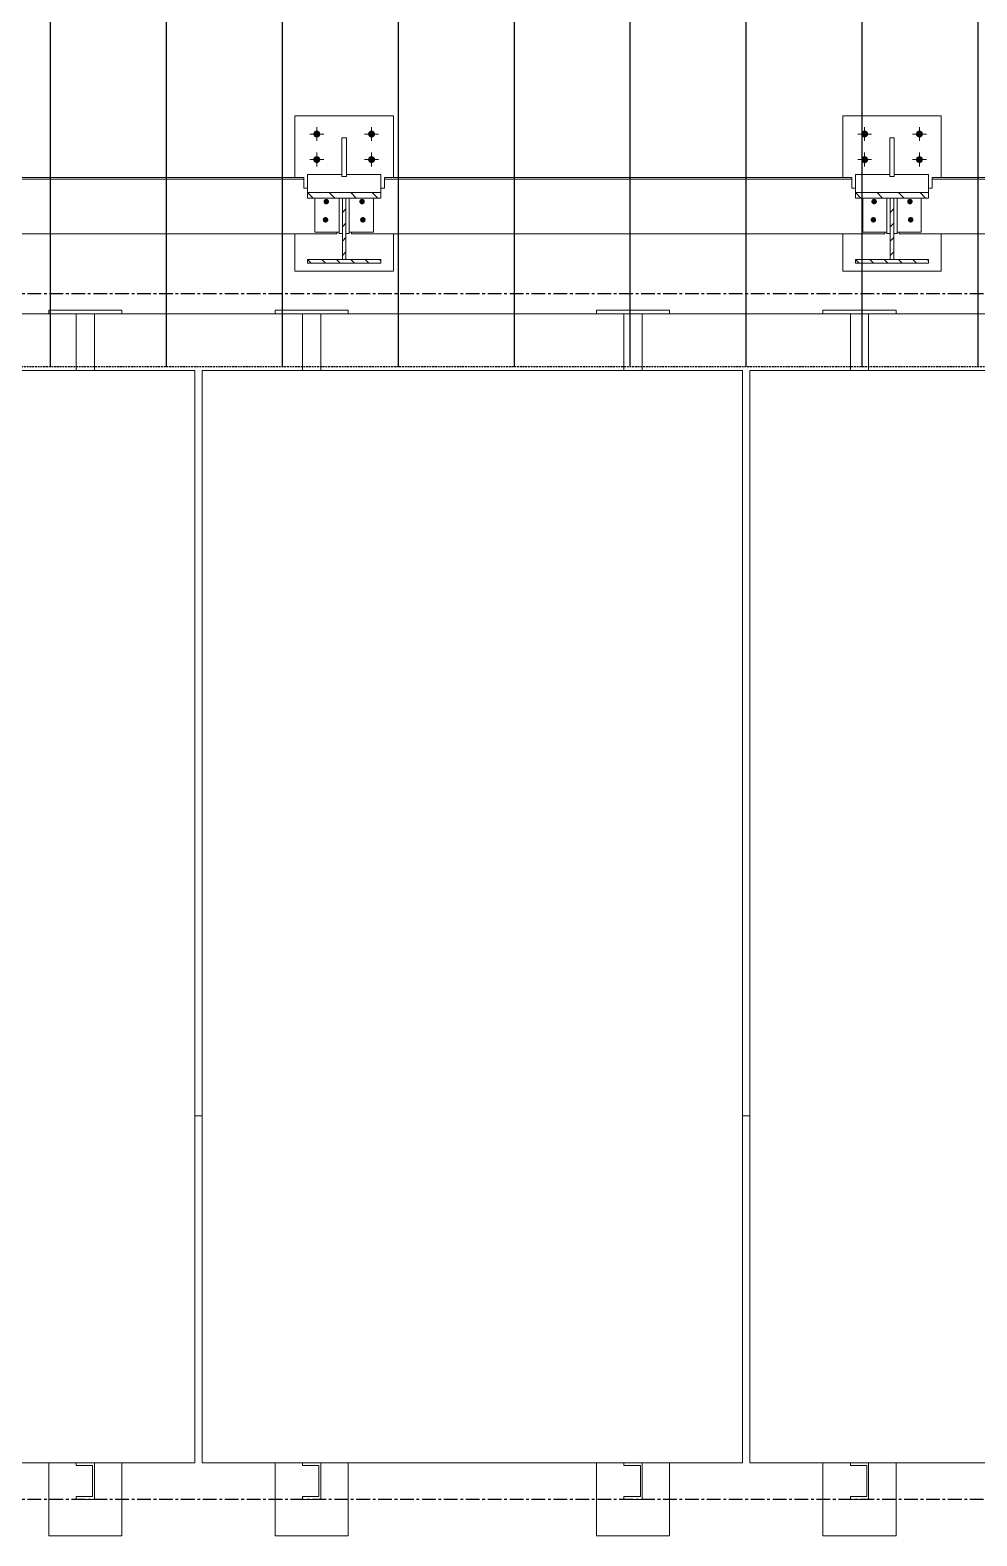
# Model space of a CAD drawing. Header units: millimetres. Extents: x -153298 to 620751, y -313239 to 250031.
# Drawn here: x 32647 to 35239, y -123305 to -119183 of the extents above; entities that cross this region are included whole.
import ezdxf

# ---------------------------------------------------------------- set-up
doc = ezdxf.new("R2010")
doc.units = ezdxf.units.MM
for name, pattern in [('CENTER', [2, 1.25, -0.25, 0.25, -0.25]), ('HIDDEN', [0.375, 0.25, -0.125]), ('XKITLINE00', [0])]:
    doc.linetypes.add(name, pattern=pattern)
doc.layers.add('Bolt', color=7, linetype='Continuous', lineweight=0)
doc.layers.add('Part', color=7, linetype='Continuous', lineweight=0)
doc.layers.add('HATCH', color=7, linetype='Continuous')

# ---------------------------------------------------------------- blocks, each defined once
blk = doc.blocks.new('*A168167')
at = {"layer": 'Part', "color": 7, "linetype": 'XKITLINE00', "lineweight": 0}
for p, q in [((318.570077, -21.082831), (318.449912, -20.962666)), ((319.042187, -21.082831), (318.922023, -20.962666)), ((319.514298, -21.082831), (319.394133, -20.962666)), ((319.986408, -21.082831), (319.866244, -20.962666))]:
    blk.add_line(p, q, dxfattribs=at)
blk = doc.blocks.new('*A169168')
at = {"layer": 'Part', "color": 7, "linetype": 'XKITLINE00', "lineweight": 0}
for p, q in [((318.529912, -22.505436), (318.449912, -22.425436)), ((318.844221, -22.505436), (318.764221, -22.425436)), ((319.15853, -22.505436), (319.07853, -22.425436)), ((319.472839, -22.505436), (319.392839, -22.425436)), ((319.787148, -22.505436), (319.707148, -22.425436)), ((320.049912, -22.453891), (320.021457, -22.425436))]:
    blk.add_line(p, q, dxfattribs=at)
blk = doc.blocks.new('*A170169')
at = {"layer": 'Part', "color": 7, "linetype": 'XKITLINE00', "lineweight": 0}
for p, q in [((319.209912, -21.397136), (319.289912, -21.317136)), ((319.209912, -21.711445), (319.289912, -21.631445)), ((319.209912, -22.025754), (319.289912, -21.945754)), ((319.209912, -22.340063), (319.289912, -22.260063))]:
    blk.add_line(p, q, dxfattribs=at)
blk = doc.blocks.new('*A171170')
at = {"layer": 'Part', "color": 7, "linetype": 'XKITLINE00', "lineweight": 0}
for p, q in [((330.529912, -22.505436), (330.449912, -22.425436)), ((330.844221, -22.505436), (330.764221, -22.425436)), ((331.15853, -22.505436), (331.07853, -22.425436)), ((331.472839, -22.505436), (331.392839, -22.425436)), ((331.787148, -22.505436), (331.707148, -22.425436)), ((332.049912, -22.453891), (332.021457, -22.425436))]:
    blk.add_line(p, q, dxfattribs=at)
blk = doc.blocks.new('*A172171')
at = {"layer": 'Part', "color": 7, "linetype": 'XKITLINE00', "lineweight": 0}
for p, q in [((331.209912, -21.397136), (331.289912, -21.317136)), ((331.209912, -21.711445), (331.289912, -21.631445)), ((331.209912, -22.025754), (331.289912, -21.945754)), ((331.209912, -22.340063), (331.289912, -22.260063))]:
    blk.add_line(p, q, dxfattribs=at)
blk = doc.blocks.new('*A179178')
at = {"layer": 'Part', "color": 7, "linetype": 'XKITLINE00', "lineweight": 0}
for p, q in [((330.570077, -21.082831), (330.449912, -20.962666)), ((331.042187, -21.082831), (330.922023, -20.962666)), ((331.514298, -21.082831), (331.394133, -20.962666)), ((331.986408, -21.082831), (331.866244, -20.962666))]:
    blk.add_line(p, q, dxfattribs=at)
blk = doc.blocks.new('*A12941259')
at = {"layer": 'Part', "color": 7, "linetype": 'XKITLINE00', "lineweight": 0}
for p, q in [((315.977912, -41.177455), (316.137912, -41.177455)), ((327.977912, -41.177455), (328.137912, -41.177455))]:
    blk.add_line(p, q, dxfattribs=at)
blk = doc.blocks.new('*A13131273')
at = {"layer": 'Part', "color": 7, "linetype": 'XKITLINE00', "lineweight": 0}
for p, q in [((306.737912, -23.617455), (313.377912, -23.617455)), ((313.777912, -23.617455), (318.337912, -23.617455)), ((318.737912, -23.617455), (325.377912, -23.617455)), ((325.777912, -23.617455), (330.337912, -23.617455)), ((330.737912, -23.617455), (337.377912, -23.617455))]:
    blk.add_line(p, q, dxfattribs=at)
blk = doc.blocks.new('*A13541313')
at = {"layer": 'Part', "color": 7, "linetype": 'XKITLINE00', "lineweight": 0}
for p, q in [((316.137912, -24.857455), (327.977912, -24.857455)), ((316.137912, -48.777455), (316.137912, -24.857455)), ((327.977912, -48.777455), (327.977912, -24.857455)), ((327.977912, -48.777455), (316.137912, -48.777455))]:
    blk.add_line(p, q, dxfattribs=at)
blk = doc.blocks.new('*A13571316')
at = {"layer": 'Part', "color": 7, "linetype": 'XKITLINE00', "lineweight": 0}
for p, q in [((330.369912, -20.634477), (320.129912, -20.634477)), ((320.129912, -20.634477), (320.129912, -20.865605)), ((320.129912, -20.665879), (330.369912, -20.665879)), ((330.369912, -20.634477), (330.369912, -20.865605)), ((320.049912, -20.862883), (320.129912, -20.862883)), ((320.049912, -20.865605), (320.129912, -20.865605)), ((330.369912, -20.862883), (330.449912, -20.862883)), ((330.369912, -20.865605), (330.449912, -20.865605)), ((319.409883, -21.864234), (319.409883, -21.828163)), ((319.409883, -21.864234), (331.089912, -21.864234)), ((331.089912, -21.864234), (331.089912, -21.828163))]:
    blk.add_line(p, q, dxfattribs=at)
blk = doc.blocks.new('*A14121371')
at = {"layer": 'Part', "color": 7, "linetype": 'XKITLINE00', "lineweight": 0}
for p, q in [((304.137912, -24.857455), (315.977912, -24.857455)), ((304.137912, -48.777455), (304.137912, -24.857455)), ((315.977912, -48.777455), (315.977912, -24.857455)), ((315.977912, -48.777455), (304.137912, -48.777455))]:
    blk.add_line(p, q, dxfattribs=at)
blk = doc.blocks.new('*A14441403')
at = {"layer": 'Part', "color": 7, "linetype": 'XKITLINE00', "lineweight": 0}
for p, q in [((318.369912, -20.634477), (308.129912, -20.634477)), ((308.129912, -20.634477), (308.129912, -20.865605)), ((308.129912, -20.665879), (318.369912, -20.665879)), ((318.369912, -20.634477), (318.369912, -20.865605)), ((308.049912, -20.862883), (308.129912, -20.862883)), ((308.049912, -20.865605), (308.129912, -20.865605)), ((318.369912, -20.862883), (318.449912, -20.862883)), ((318.369912, -20.865605), (318.449912, -20.865605)), ((307.409883, -21.864234), (307.409883, -21.828163)), ((307.409883, -21.864234), (319.089912, -21.864234)), ((319.089912, -21.864234), (319.089912, -21.828163))]:
    blk.add_line(p, q, dxfattribs=at)
blk = doc.blocks.new('*A14451404')
at = {"layer": 'Part', "color": 7, "linetype": 'XKITLINE00', "lineweight": 0}
for p, q in [((318.16988, -19.280042), (320.32988, -19.280042)), ((318.16988, -20.634477), (318.16988, -19.280042)), ((320.32988, -20.634477), (320.32988, -19.280042)), ((318.16988, -22.680042), (318.16988, -21.864234)), ((320.32988, -22.680042), (320.32988, -21.864234)), ((318.16988, -22.680042), (320.32988, -22.680042))]:
    blk.add_line(p, q, dxfattribs=at)
blk = doc.blocks.new('*A14461405')
at = {"layer": 'Part', "color": 7, "linetype": 'XKITLINE00', "lineweight": 0}
for p, q in [((318.737912, -23.617455), (318.337912, -23.617455)), ((318.337912, -23.617455), (318.337912, -24.857455)), ((318.737912, -24.857455), (318.737912, -23.617455))]:
    blk.add_line(p, q, dxfattribs=at)
blk = doc.blocks.new('*A14471406')
at = {"layer": 'Part', "color": 7, "linetype": 'XKITLINE00', "lineweight": 0}
for p, q in [((317.737912, -23.617455), (317.737912, -23.537455)), ((317.737912, -23.537455), (319.337912, -23.537455)), ((317.737912, -23.617455), (318.337912, -23.617455)), ((318.737912, -23.617455), (319.337912, -23.617455)), ((319.337912, -23.617455), (319.337912, -23.537455))]:
    blk.add_line(p, q, dxfattribs=at)
blk = doc.blocks.new('*A14481407')
at = {"layer": 'Bolt'}
for points in [[(318.864, -21.1), (318.87, -21.1), (318.875, -21.102), (318.881, -21.104), (318.886, -21.106), (318.891, -21.109), (318.896, -21.113), (318.9, -21.117), (318.904, -21.121), (318.908, -21.126), (318.911, -21.131), (318.913, -21.136), (318.915, -21.142), (318.917, -21.147), (318.918, -21.153), (318.918, -21.159), (318.918, -21.165), (318.917, -21.171), (318.915, -21.177), (318.913, -21.182), (318.911, -21.187), (318.908, -21.192), (318.904, -21.197), (318.9, -21.202), (318.896, -21.205), (318.891, -21.209), (318.886, -21.212), (318.881, -21.215), (318.875, -21.217), (318.87, -21.218), (318.864, -21.219), (318.858, -21.219), (318.852, -21.219), (318.846, -21.218), (318.841, -21.217), (318.835, -21.215), (318.83, -21.212), (318.825, -21.209), (318.82, -21.205), (318.816, -21.202), (318.812, -21.197), (318.808, -21.192), (318.805, -21.187), (318.803, -21.182), (318.801, -21.177), (318.799, -21.171), (318.798, -21.165), (318.798, -21.159), (318.798, -21.153), (318.799, -21.147), (318.801, -21.142), (318.803, -21.136), (318.805, -21.131), (318.808, -21.126), (318.812, -21.121), (318.816, -21.117), (318.82, -21.113), (318.825, -21.109), (318.83, -21.106), (318.835, -21.104), (318.841, -21.102), (318.846, -21.1), (318.852, -21.1), (318.858, -21.099)], [(318.847, -21.499), (318.853, -21.5), (318.859, -21.501), (318.864, -21.503), (318.87, -21.505), (318.875, -21.508), (318.879, -21.512), (318.884, -21.516), (318.888, -21.52), (318.891, -21.525), (318.894, -21.53), (318.897, -21.535), (318.899, -21.541), (318.9, -21.547), (318.901, -21.552), (318.901, -21.558), (318.901, -21.564), (318.9, -21.57), (318.899, -21.576), (318.897, -21.581), (318.894, -21.587), (318.891, -21.592), (318.888, -21.596), (318.884, -21.601), (318.879, -21.605), (318.875, -21.608), (318.87, -21.611), (318.864, -21.614), (318.859, -21.616), (318.853, -21.617), (318.847, -21.618), (318.841, -21.618), (318.836, -21.618), (318.83, -21.617), (318.824, -21.616), (318.818, -21.614), (318.813, -21.611), (318.808, -21.608), (318.803, -21.605), (318.799, -21.601), (318.795, -21.596), (318.792, -21.592), (318.788, -21.587), (318.786, -21.581), (318.784, -21.576), (318.783, -21.57), (318.782, -21.564), (318.781, -21.558), (318.782, -21.552), (318.783, -21.547), (318.784, -21.541), (318.786, -21.535), (318.788, -21.53), (318.792, -21.525), (318.795, -21.52), (318.799, -21.516), (318.803, -21.512), (318.808, -21.508), (318.813, -21.505), (318.818, -21.503), (318.824, -21.501), (318.83, -21.5), (318.836, -21.499), (318.841, -21.498)]]:
    blk.add_hatch(color=7, dxfattribs=at).paths.add_polyline_path(points, flags=17)
at = {"layer": 'Bolt', "color": 7, "linetype": 'XKITLINE00', "lineweight": 0}
for p, q in [((318.858, -21.162), (318.858, -21.143)), ((318.841, -21.562), (318.841, -21.542))]:
    blk.add_line(p, q, dxfattribs=at)
blk = doc.blocks.new('*A14491408')
at = {"layer": 'Bolt'}
for points in [[(319.648, -21.1), (319.654, -21.1), (319.659, -21.102), (319.665, -21.104), (319.67, -21.106), (319.675, -21.109), (319.68, -21.113), (319.684, -21.117), (319.688, -21.121), (319.692, -21.126), (319.695, -21.131), (319.697, -21.136), (319.699, -21.142), (319.701, -21.147), (319.702, -21.153), (319.702, -21.159), (319.702, -21.165), (319.701, -21.171), (319.699, -21.177), (319.697, -21.182), (319.695, -21.187), (319.692, -21.192), (319.688, -21.197), (319.684, -21.202), (319.68, -21.205), (319.675, -21.209), (319.67, -21.212), (319.665, -21.215), (319.659, -21.217), (319.654, -21.218), (319.648, -21.219), (319.642, -21.219), (319.636, -21.219), (319.63, -21.218), (319.624, -21.217), (319.619, -21.215), (319.614, -21.212), (319.609, -21.209), (319.604, -21.205), (319.599, -21.202), (319.595, -21.197), (319.592, -21.192), (319.589, -21.187), (319.586, -21.182), (319.584, -21.177), (319.583, -21.171), (319.582, -21.165), (319.582, -21.159), (319.582, -21.153), (319.583, -21.147), (319.584, -21.142), (319.586, -21.136), (319.589, -21.131), (319.592, -21.126), (319.595, -21.121), (319.599, -21.117), (319.604, -21.113), (319.609, -21.109), (319.614, -21.106), (319.619, -21.104), (319.624, -21.102), (319.63, -21.1), (319.636, -21.1), (319.642, -21.099)], [(319.664, -21.499), (319.67, -21.5), (319.676, -21.501), (319.681, -21.503), (319.687, -21.505), (319.692, -21.508), (319.696, -21.512), (319.701, -21.516), (319.705, -21.52), (319.708, -21.525), (319.711, -21.53), (319.714, -21.535), (319.716, -21.541), (319.717, -21.547), (319.718, -21.552), (319.718, -21.558), (319.718, -21.564), (319.717, -21.57), (319.716, -21.576), (319.714, -21.581), (319.711, -21.587), (319.708, -21.592), (319.705, -21.596), (319.701, -21.601), (319.696, -21.605), (319.692, -21.608), (319.687, -21.611), (319.681, -21.614), (319.676, -21.616), (319.67, -21.617), (319.664, -21.618), (319.658, -21.618), (319.653, -21.618), (319.647, -21.617), (319.641, -21.616), (319.635, -21.614), (319.63, -21.611), (319.625, -21.608), (319.62, -21.605), (319.616, -21.601), (319.612, -21.596), (319.609, -21.592), (319.605, -21.587), (319.603, -21.581), (319.601, -21.576), (319.6, -21.57), (319.599, -21.564), (319.598, -21.558), (319.599, -21.552), (319.6, -21.547), (319.601, -21.541), (319.603, -21.535), (319.605, -21.53), (319.609, -21.525), (319.612, -21.52), (319.616, -21.516), (319.62, -21.512), (319.625, -21.508), (319.63, -21.505), (319.635, -21.503), (319.641, -21.501), (319.647, -21.5), (319.653, -21.499), (319.658, -21.498)]]:
    blk.add_hatch(color=7, dxfattribs=at).paths.add_polyline_path(points, flags=17)
at = {"layer": 'Bolt', "color": 7, "linetype": 'XKITLINE00', "lineweight": 0}
for p, q in [((319.642, -21.162), (319.642, -21.143)), ((319.658, -21.562), (319.658, -21.542))]:
    blk.add_line(p, q, dxfattribs=at)
blk = doc.blocks.new('*A14501409')
at = {"layer": 'Bolt'}
for points in [[(319.648, -21.1), (319.654, -21.1), (319.659, -21.102), (319.665, -21.104), (319.67, -21.106), (319.675, -21.109), (319.68, -21.113), (319.684, -21.117), (319.688, -21.121), (319.692, -21.126), (319.695, -21.131), (319.697, -21.136), (319.699, -21.142), (319.701, -21.147), (319.702, -21.153), (319.702, -21.159), (319.702, -21.165), (319.701, -21.171), (319.699, -21.177), (319.697, -21.182), (319.695, -21.187), (319.692, -21.192), (319.688, -21.197), (319.684, -21.202), (319.68, -21.205), (319.675, -21.209), (319.67, -21.212), (319.665, -21.215), (319.659, -21.217), (319.654, -21.218), (319.648, -21.219), (319.642, -21.219), (319.636, -21.219), (319.63, -21.218), (319.624, -21.217), (319.619, -21.215), (319.614, -21.212), (319.609, -21.209), (319.604, -21.205), (319.599, -21.202), (319.595, -21.197), (319.592, -21.192), (319.589, -21.187), (319.586, -21.182), (319.584, -21.177), (319.583, -21.171), (319.582, -21.165), (319.582, -21.159), (319.582, -21.153), (319.583, -21.147), (319.584, -21.142), (319.586, -21.136), (319.589, -21.131), (319.592, -21.126), (319.595, -21.121), (319.599, -21.117), (319.604, -21.113), (319.609, -21.109), (319.614, -21.106), (319.619, -21.104), (319.624, -21.102), (319.63, -21.1), (319.636, -21.1), (319.642, -21.099)], [(319.664, -21.499), (319.67, -21.5), (319.676, -21.501), (319.681, -21.503), (319.687, -21.505), (319.692, -21.508), (319.696, -21.512), (319.701, -21.516), (319.705, -21.52), (319.708, -21.525), (319.711, -21.53), (319.714, -21.535), (319.716, -21.541), (319.717, -21.547), (319.718, -21.552), (319.718, -21.558), (319.718, -21.564), (319.717, -21.57), (319.716, -21.576), (319.714, -21.581), (319.711, -21.587), (319.708, -21.592), (319.705, -21.596), (319.701, -21.601), (319.696, -21.605), (319.692, -21.608), (319.687, -21.611), (319.681, -21.614), (319.676, -21.616), (319.67, -21.617), (319.664, -21.618), (319.658, -21.618), (319.653, -21.618), (319.647, -21.617), (319.641, -21.616), (319.635, -21.614), (319.63, -21.611), (319.625, -21.608), (319.62, -21.605), (319.616, -21.601), (319.612, -21.596), (319.609, -21.592), (319.605, -21.587), (319.603, -21.581), (319.601, -21.576), (319.6, -21.57), (319.599, -21.564), (319.598, -21.558), (319.599, -21.552), (319.6, -21.547), (319.601, -21.541), (319.603, -21.535), (319.605, -21.53), (319.609, -21.525), (319.612, -21.52), (319.616, -21.516), (319.62, -21.512), (319.625, -21.508), (319.63, -21.505), (319.635, -21.503), (319.641, -21.501), (319.647, -21.5), (319.653, -21.499), (319.658, -21.498)]]:
    blk.add_hatch(color=7, dxfattribs=at).paths.add_polyline_path(points, flags=17)
at = {"layer": 'Bolt', "color": 7, "linetype": 'XKITLINE00', "lineweight": 0}
for p, q in [((319.642, -21.161), (319.642, -21.116)), ((319.658, -21.56), (319.658, -21.515))]:
    blk.add_line(p, q, dxfattribs=at)
blk = doc.blocks.new('*A14511410')
at = {"layer": 'Bolt'}
for points in [[(318.864, -21.1), (318.87, -21.1), (318.875, -21.102), (318.881, -21.104), (318.886, -21.106), (318.891, -21.109), (318.896, -21.113), (318.9, -21.117), (318.904, -21.121), (318.908, -21.126), (318.911, -21.131), (318.913, -21.136), (318.915, -21.142), (318.917, -21.147), (318.918, -21.153), (318.918, -21.159), (318.918, -21.165), (318.917, -21.171), (318.915, -21.177), (318.913, -21.182), (318.911, -21.187), (318.908, -21.192), (318.904, -21.197), (318.9, -21.202), (318.896, -21.205), (318.891, -21.209), (318.886, -21.212), (318.881, -21.215), (318.875, -21.217), (318.87, -21.218), (318.864, -21.219), (318.858, -21.219), (318.852, -21.219), (318.846, -21.218), (318.841, -21.217), (318.835, -21.215), (318.83, -21.212), (318.825, -21.209), (318.82, -21.205), (318.816, -21.202), (318.812, -21.197), (318.808, -21.192), (318.805, -21.187), (318.803, -21.182), (318.801, -21.177), (318.799, -21.171), (318.798, -21.165), (318.798, -21.159), (318.798, -21.153), (318.799, -21.147), (318.801, -21.142), (318.803, -21.136), (318.805, -21.131), (318.808, -21.126), (318.812, -21.121), (318.816, -21.117), (318.82, -21.113), (318.825, -21.109), (318.83, -21.106), (318.835, -21.104), (318.841, -21.102), (318.846, -21.1), (318.852, -21.1), (318.858, -21.099)], [(318.847, -21.499), (318.853, -21.5), (318.859, -21.501), (318.864, -21.503), (318.87, -21.505), (318.875, -21.508), (318.879, -21.512), (318.884, -21.516), (318.888, -21.52), (318.891, -21.525), (318.894, -21.53), (318.897, -21.535), (318.899, -21.541), (318.9, -21.547), (318.901, -21.552), (318.901, -21.558), (318.901, -21.564), (318.9, -21.57), (318.899, -21.576), (318.897, -21.581), (318.894, -21.587), (318.891, -21.592), (318.888, -21.596), (318.884, -21.601), (318.879, -21.605), (318.875, -21.608), (318.87, -21.611), (318.864, -21.614), (318.859, -21.616), (318.853, -21.617), (318.847, -21.618), (318.841, -21.618), (318.836, -21.618), (318.83, -21.617), (318.824, -21.616), (318.818, -21.614), (318.813, -21.611), (318.808, -21.608), (318.803, -21.605), (318.799, -21.601), (318.795, -21.596), (318.792, -21.592), (318.788, -21.587), (318.786, -21.581), (318.784, -21.576), (318.783, -21.57), (318.782, -21.564), (318.781, -21.558), (318.782, -21.552), (318.783, -21.547), (318.784, -21.541), (318.786, -21.535), (318.788, -21.53), (318.792, -21.525), (318.795, -21.52), (318.799, -21.516), (318.803, -21.512), (318.808, -21.508), (318.813, -21.505), (318.818, -21.503), (318.824, -21.501), (318.83, -21.5), (318.836, -21.499), (318.841, -21.498)]]:
    blk.add_hatch(color=7, dxfattribs=at).paths.add_polyline_path(points, flags=17)
at = {"layer": 'Bolt', "color": 7, "linetype": 'XKITLINE00', "lineweight": 0}
for p, q in [((318.858, -21.161), (318.858, -21.116)), ((318.841, -21.56), (318.841, -21.515))]:
    blk.add_line(p, q, dxfattribs=at)
blk = doc.blocks.new('*A14521411')
at = {"layer": 'Part', "color": 7, "linetype": 'XKITLINE00', "lineweight": 0}
for p, q in [((319.361912, -21.855796), (319.361912, -21.082831)), ((319.889912, -21.828163), (319.889912, -21.082831)), ((319.289912, -21.855796), (319.361912, -21.855796)), ((319.361912, -21.828163), (319.889912, -21.828163))]:
    blk.add_line(p, q, dxfattribs=at)
blk = doc.blocks.new('*A14531412')
at = {"layer": 'Part', "color": 7, "linetype": 'XKITLINE00', "lineweight": 0}
for p, q in [((318.609902, -21.082831), (318.609902, -21.828163)), ((319.137902, -21.082831), (319.137902, -21.855796)), ((318.609902, -21.828163), (319.137902, -21.828163)), ((319.137902, -21.855796), (319.209902, -21.855796))]:
    blk.add_line(p, q, dxfattribs=at)
blk = doc.blocks.new('*A14541413')
at = {"layer": 'Part', "color": 7, "linetype": 'XKITLINE00', "lineweight": 0}
for p, q in [((319.297912, -19.760081), (319.201912, -19.760081)), ((319.201912, -20.611492), (319.201912, -19.760081)), ((319.297912, -20.611492), (319.297912, -19.760081)), ((319.297912, -20.611492), (319.201912, -20.611492))]:
    blk.add_line(p, q, dxfattribs=at)
blk = doc.blocks.new('*A14551414')
at = {"layer": 'Bolt'}
for points in [[(318.574, -19.673), (318.575, -19.665), (318.577, -19.658), (318.58, -19.651), (318.583, -19.644), (318.587, -19.638), (318.591, -19.632), (318.596, -19.626), (318.602, -19.621), (318.608, -19.617), (318.614, -19.613), (318.621, -19.61), (318.628, -19.607), (318.635, -19.606), (318.642, -19.604), (318.65, -19.604), (318.657, -19.604), (318.665, -19.606), (318.672, -19.607), (318.679, -19.61), (318.686, -19.613), (318.692, -19.617), (318.698, -19.621), (318.704, -19.626), (318.709, -19.632), (318.713, -19.638), (318.717, -19.644), (318.72, -19.651), (318.723, -19.658), (318.724, -19.665), (318.726, -19.673), (318.726, -19.68), (318.726, -19.687), (318.724, -19.695), (318.723, -19.702), (318.72, -19.709), (318.717, -19.716), (318.713, -19.722), (318.709, -19.728), (318.704, -19.734), (318.698, -19.739), (318.692, -19.743), (318.686, -19.747), (318.679, -19.75), (318.672, -19.753), (318.665, -19.755), (318.657, -19.756), (318.65, -19.756), (318.642, -19.756), (318.635, -19.755), (318.628, -19.753), (318.621, -19.75), (318.614, -19.747), (318.608, -19.743), (318.602, -19.739), (318.596, -19.734), (318.591, -19.728), (318.587, -19.722), (318.583, -19.716), (318.58, -19.709), (318.577, -19.702), (318.575, -19.695), (318.574, -19.687), (318.574, -19.68)], [(319.774, -19.673), (319.775, -19.665), (319.777, -19.658), (319.78, -19.651), (319.783, -19.644), (319.787, -19.638), (319.791, -19.632), (319.796, -19.626), (319.802, -19.621), (319.808, -19.617), (319.814, -19.613), (319.821, -19.61), (319.828, -19.607), (319.835, -19.606), (319.842, -19.604), (319.85, -19.604), (319.857, -19.604), (319.865, -19.606), (319.872, -19.607), (319.879, -19.61), (319.886, -19.613), (319.892, -19.617), (319.898, -19.621), (319.904, -19.626), (319.909, -19.632), (319.913, -19.638), (319.917, -19.644), (319.92, -19.651), (319.923, -19.658), (319.924, -19.665), (319.926, -19.673), (319.926, -19.68), (319.926, -19.687), (319.924, -19.695), (319.923, -19.702), (319.92, -19.709), (319.917, -19.716), (319.913, -19.722), (319.909, -19.728), (319.904, -19.734), (319.898, -19.739), (319.892, -19.743), (319.886, -19.747), (319.879, -19.75), (319.872, -19.753), (319.865, -19.755), (319.857, -19.756), (319.85, -19.756), (319.842, -19.756), (319.835, -19.755), (319.828, -19.753), (319.821, -19.75), (319.814, -19.747), (319.808, -19.743), (319.802, -19.739), (319.796, -19.734), (319.791, -19.728), (319.787, -19.722), (319.783, -19.716), (319.78, -19.709), (319.777, -19.702), (319.775, -19.695), (319.774, -19.687), (319.774, -19.68)], [(318.574, -20.233), (318.575, -20.225), (318.577, -20.218), (318.58, -20.211), (318.583, -20.204), (318.587, -20.198), (318.591, -20.192), (318.596, -20.186), (318.602, -20.181), (318.608, -20.177), (318.614, -20.173), (318.621, -20.17), (318.628, -20.167), (318.635, -20.166), (318.642, -20.164), (318.65, -20.164), (318.657, -20.164), (318.665, -20.166), (318.672, -20.167), (318.679, -20.17), (318.686, -20.173), (318.692, -20.177), (318.698, -20.181), (318.704, -20.186), (318.709, -20.192), (318.713, -20.198), (318.717, -20.204), (318.72, -20.211), (318.723, -20.218), (318.724, -20.225), (318.726, -20.233), (318.726, -20.24), (318.726, -20.247), (318.724, -20.255), (318.723, -20.262), (318.72, -20.269), (318.717, -20.276), (318.713, -20.282), (318.709, -20.288), (318.704, -20.294), (318.698, -20.299), (318.692, -20.303), (318.686, -20.307), (318.679, -20.31), (318.672, -20.313), (318.665, -20.315), (318.657, -20.316), (318.65, -20.316), (318.642, -20.316), (318.635, -20.315), (318.628, -20.313), (318.621, -20.31), (318.614, -20.307), (318.608, -20.303), (318.602, -20.299), (318.596, -20.294), (318.591, -20.288), (318.587, -20.282), (318.583, -20.276), (318.58, -20.269), (318.577, -20.262), (318.575, -20.255), (318.574, -20.247), (318.574, -20.24)], [(319.774, -20.233), (319.775, -20.225), (319.777, -20.218), (319.78, -20.211), (319.783, -20.204), (319.787, -20.198), (319.791, -20.192), (319.796, -20.186), (319.802, -20.181), (319.808, -20.177), (319.814, -20.173), (319.821, -20.17), (319.828, -20.167), (319.835, -20.166), (319.842, -20.164), (319.85, -20.164), (319.857, -20.164), (319.865, -20.166), (319.872, -20.167), (319.879, -20.17), (319.886, -20.173), (319.892, -20.177), (319.898, -20.181), (319.904, -20.186), (319.909, -20.192), (319.913, -20.198), (319.917, -20.204), (319.92, -20.211), (319.923, -20.218), (319.924, -20.225), (319.926, -20.233), (319.926, -20.24), (319.926, -20.247), (319.924, -20.255), (319.923, -20.262), (319.92, -20.269), (319.917, -20.276), (319.913, -20.282), (319.909, -20.288), (319.904, -20.294), (319.898, -20.299), (319.892, -20.303), (319.886, -20.307), (319.879, -20.31), (319.872, -20.313), (319.865, -20.315), (319.857, -20.316), (319.85, -20.316), (319.842, -20.316), (319.835, -20.315), (319.828, -20.313), (319.821, -20.31), (319.814, -20.307), (319.808, -20.303), (319.802, -20.299), (319.796, -20.294), (319.791, -20.288), (319.787, -20.282), (319.783, -20.276), (319.78, -20.269), (319.777, -20.262), (319.775, -20.255), (319.774, -20.247), (319.774, -20.24)]]:
    blk.add_hatch(color=7, dxfattribs=at).paths.add_polyline_path(points, flags=17)
at = {"layer": 'Bolt', "color": 7, "linetype": 'XKITLINE00', "lineweight": 0}
for p, q in [((318.498, -19.68), (318.802, -19.68)), ((318.65, -19.832), (318.65, -19.528)), ((319.698, -19.68), (320.002, -19.68)), ((319.85, -19.832), (319.85, -19.528)), ((318.65, -20.392), (318.65, -20.088)), ((319.85, -20.392), (319.85, -20.088)), ((318.498, -20.24), (318.802, -20.24)), ((319.698, -20.24), (320.002, -20.24))]:
    blk.add_line(p, q, dxfattribs=at)
blk = doc.blocks.new('*A14561415')
at = {"layer": 'Part', "color": 7, "linetype": 'XKITLINE00', "lineweight": 0}
for p, q in [((312.777912, -23.617455), (312.777912, -23.537455)), ((312.777912, -23.537455), (314.377912, -23.537455)), ((312.777912, -23.617455), (313.377912, -23.617455)), ((313.777912, -23.617455), (314.377912, -23.617455)), ((314.377912, -23.617455), (314.377912, -23.537455))]:
    blk.add_line(p, q, dxfattribs=at)
blk = doc.blocks.new('*A14571416')
at = {"layer": 'Part', "color": 7, "linetype": 'XKITLINE00', "lineweight": 0}
for p, q in [((313.777912, -23.617455), (313.377912, -23.617455)), ((313.377912, -23.617455), (313.377912, -24.857455)), ((313.777912, -24.857455), (313.777912, -23.617455))]:
    blk.add_line(p, q, dxfattribs=at)
blk = doc.blocks.new('*A14911447')
at = {"layer": 'Part', "color": 7, "linetype": 'XKITLINE00', "lineweight": 0}
for p, q in [((318.337912, -48.837455), (318.337912, -48.777455)), ((318.737912, -49.577455), (318.737912, -48.777455)), ((318.697912, -48.837455), (318.337912, -48.837455)), ((318.697912, -49.517455), (318.697912, -48.837455)), ((318.337912, -49.577455), (318.337912, -49.517455)), ((318.337912, -49.517455), (318.697912, -49.517455)), ((318.737912, -49.577455), (318.337912, -49.577455))]:
    blk.add_line(p, q, dxfattribs=at)
blk = doc.blocks.new('*A14921448')
at = {"layer": 'Part', "color": 7, "linetype": 'XKITLINE00', "lineweight": 0}
for p, q in [((317.737912, -50.377455), (317.737912, -48.777455)), ((319.337912, -50.377455), (319.337912, -48.777455)), ((317.737912, -50.377455), (319.337912, -50.377455))]:
    blk.add_line(p, q, dxfattribs=at)
blk = doc.blocks.new('*A14931449')
at = {"layer": 'Part', "color": 7, "linetype": 'XKITLINE00', "lineweight": 0}
for p, q in [((312.777912, -50.377455), (312.777912, -48.777455)), ((314.377912, -50.377455), (314.377912, -48.777455)), ((312.777912, -50.377455), (314.377912, -50.377455))]:
    blk.add_line(p, q, dxfattribs=at)
blk = doc.blocks.new('*A14941450')
at = {"layer": 'Part', "color": 7, "linetype": 'XKITLINE00', "lineweight": 0}
for p, q in [((313.377912, -48.837455), (313.377912, -48.777455)), ((313.777912, -49.577455), (313.777912, -48.777455)), ((313.737912, -48.837455), (313.377912, -48.837455)), ((313.737912, -49.517455), (313.737912, -48.837455)), ((313.377912, -49.577455), (313.377912, -49.517455)), ((313.377912, -49.517455), (313.737912, -49.517455)), ((313.777912, -49.577455), (313.377912, -49.577455))]:
    blk.add_line(p, q, dxfattribs=at)
blk = doc.blocks.new('*A14971453')
at = {"layer": 'Part', "color": 7, "linetype": 'XKITLINE00', "lineweight": 0}
for p, q in [((318.449912, -20.564629), (319.201912, -20.564629)), ((318.449912, -20.564629), (318.449912, -21.082831)), ((319.297912, -20.564629), (320.049912, -20.564629)), ((320.049912, -21.082831), (320.049912, -20.564629)), ((318.449912, -20.962666), (320.049912, -20.962666)), ((318.449912, -21.082831), (320.049912, -21.082831))]:
    blk.add_line(p, q, dxfattribs=at)
blk = doc.blocks.new('*A14981454')
at = {"layer": 'Part', "color": 7, "linetype": 'XKITLINE00', "lineweight": 0}
for p, q in [((320.049912, -22.425436), (318.449912, -22.425436)), ((318.449912, -22.425436), (318.449912, -22.505436)), ((318.449912, -22.505436), (320.049912, -22.505436)), ((320.049912, -22.505436), (320.049912, -22.425436))]:
    blk.add_line(p, q, dxfattribs=at)
blk = doc.blocks.new('*A14991455')
at = {"layer": 'Part', "color": 7, "linetype": 'XKITLINE00', "lineweight": 0}
for p, q in [((319.289912, -21.082827), (319.209912, -21.082827)), ((319.209912, -21.082827), (319.209912, -22.425436)), ((319.289912, -22.425436), (319.289912, -21.082827)), ((319.209912, -22.425436), (319.289912, -22.425436))]:
    blk.add_line(p, q, dxfattribs=at)
blk = doc.blocks.new('*A15491502')
at = {"layer": 'Part', "color": 7, "linetype": 'XKITLINE00', "lineweight": 0}
for p, q in [((328.137912, -24.857455), (339.977912, -24.857455)), ((328.137912, -48.777455), (328.137912, -24.857455)), ((339.977912, -48.777455), (339.977912, -24.857455)), ((339.977912, -48.777455), (328.137912, -48.777455))]:
    blk.add_line(p, q, dxfattribs=at)
blk = doc.blocks.new('*A15521505')
at = {"layer": 'Part', "color": 7, "linetype": 'XKITLINE00', "lineweight": 0}
for p, q in [((330.449912, -20.564629), (331.201912, -20.564629)), ((330.449912, -20.564629), (330.449912, -21.082831)), ((331.297912, -20.564629), (332.049912, -20.564629)), ((332.049912, -21.082831), (332.049912, -20.564629)), ((330.449912, -20.962666), (332.049912, -20.962666)), ((330.449912, -21.082831), (332.049912, -21.082831))]:
    blk.add_line(p, q, dxfattribs=at)
blk = doc.blocks.new('*A15531506')
at = {"layer": 'Part', "color": 7, "linetype": 'XKITLINE00', "lineweight": 0}
for p, q in [((332.049912, -22.425436), (330.449912, -22.425436)), ((330.449912, -22.425436), (330.449912, -22.505436)), ((330.449912, -22.505436), (332.049912, -22.505436)), ((332.049912, -22.505436), (332.049912, -22.425436))]:
    blk.add_line(p, q, dxfattribs=at)
blk = doc.blocks.new('*A15541507')
at = {"layer": 'Part', "color": 7, "linetype": 'XKITLINE00', "lineweight": 0}
for p, q in [((331.289912, -21.082827), (331.209912, -21.082827)), ((331.209912, -21.082827), (331.209912, -22.425436)), ((331.289912, -22.425436), (331.289912, -21.082827)), ((331.209912, -22.425436), (331.289912, -22.425436))]:
    blk.add_line(p, q, dxfattribs=at)
blk = doc.blocks.new('*A15551508')
at = {"layer": 'Part', "color": 7, "linetype": 'XKITLINE00', "lineweight": 0}
for p, q in [((342.369912, -20.634477), (332.129912, -20.634477)), ((332.129912, -20.634477), (332.129912, -20.865605)), ((332.129912, -20.665879), (342.369912, -20.665879)), ((342.369912, -20.634477), (342.369912, -20.865605)), ((332.049912, -20.862883), (332.129912, -20.862883)), ((332.049912, -20.865605), (332.129912, -20.865605)), ((342.369912, -20.862883), (342.449912, -20.862883)), ((342.369912, -20.865605), (342.449912, -20.865605)), ((331.409883, -21.864234), (331.409883, -21.828163)), ((331.409883, -21.864234), (343.089912, -21.864234)), ((343.089912, -21.864234), (343.089912, -21.828163))]:
    blk.add_line(p, q, dxfattribs=at)
blk = doc.blocks.new('*A15561509')
at = {"layer": 'Part', "color": 7, "linetype": 'XKITLINE00', "lineweight": 0}
for p, q in [((330.16988, -19.280042), (332.32988, -19.280042)), ((330.16988, -20.634477), (330.16988, -19.280042)), ((332.32988, -20.634477), (332.32988, -19.280042)), ((330.16988, -22.680042), (330.16988, -21.864234)), ((332.32988, -22.680042), (332.32988, -21.864234)), ((330.16988, -22.680042), (332.32988, -22.680042))]:
    blk.add_line(p, q, dxfattribs=at)
blk = doc.blocks.new('*A15571510')
at = {"layer": 'Bolt'}
for points in [[(331.648, -21.1), (331.654, -21.1), (331.659, -21.102), (331.665, -21.104), (331.67, -21.106), (331.675, -21.109), (331.68, -21.113), (331.684, -21.117), (331.688, -21.121), (331.692, -21.126), (331.695, -21.131), (331.697, -21.136), (331.699, -21.142), (331.701, -21.147), (331.702, -21.153), (331.702, -21.159), (331.702, -21.165), (331.701, -21.171), (331.699, -21.177), (331.697, -21.182), (331.695, -21.187), (331.692, -21.192), (331.688, -21.197), (331.684, -21.202), (331.68, -21.205), (331.675, -21.209), (331.67, -21.212), (331.665, -21.215), (331.659, -21.217), (331.654, -21.218), (331.648, -21.219), (331.642, -21.219), (331.636, -21.219), (331.63, -21.218), (331.624, -21.217), (331.619, -21.215), (331.614, -21.212), (331.609, -21.209), (331.604, -21.205), (331.599, -21.202), (331.595, -21.197), (331.592, -21.192), (331.589, -21.187), (331.586, -21.182), (331.584, -21.177), (331.583, -21.171), (331.582, -21.165), (331.582, -21.159), (331.582, -21.153), (331.583, -21.147), (331.584, -21.142), (331.586, -21.136), (331.589, -21.131), (331.592, -21.126), (331.595, -21.121), (331.599, -21.117), (331.604, -21.113), (331.609, -21.109), (331.614, -21.106), (331.619, -21.104), (331.624, -21.102), (331.63, -21.1), (331.636, -21.1), (331.642, -21.099)], [(331.664, -21.499), (331.67, -21.5), (331.676, -21.501), (331.681, -21.503), (331.687, -21.505), (331.692, -21.508), (331.696, -21.512), (331.701, -21.516), (331.705, -21.52), (331.708, -21.525), (331.711, -21.53), (331.714, -21.535), (331.716, -21.541), (331.717, -21.547), (331.718, -21.552), (331.718, -21.558), (331.718, -21.564), (331.717, -21.57), (331.716, -21.576), (331.714, -21.581), (331.711, -21.587), (331.708, -21.592), (331.705, -21.596), (331.701, -21.601), (331.696, -21.605), (331.692, -21.608), (331.687, -21.611), (331.681, -21.614), (331.676, -21.616), (331.67, -21.617), (331.664, -21.618), (331.658, -21.618), (331.653, -21.618), (331.647, -21.617), (331.641, -21.616), (331.635, -21.614), (331.63, -21.611), (331.625, -21.608), (331.62, -21.605), (331.616, -21.601), (331.612, -21.596), (331.609, -21.592), (331.605, -21.587), (331.603, -21.581), (331.601, -21.576), (331.6, -21.57), (331.599, -21.564), (331.598, -21.558), (331.599, -21.552), (331.6, -21.547), (331.601, -21.541), (331.603, -21.535), (331.605, -21.53), (331.609, -21.525), (331.612, -21.52), (331.616, -21.516), (331.62, -21.512), (331.625, -21.508), (331.63, -21.505), (331.635, -21.503), (331.641, -21.501), (331.647, -21.5), (331.653, -21.499), (331.658, -21.498)]]:
    blk.add_hatch(color=7, dxfattribs=at).paths.add_polyline_path(points, flags=17)
at = {"layer": 'Bolt', "color": 7, "linetype": 'XKITLINE00', "lineweight": 0}
for p, q in [((331.642, -21.162), (331.642, -21.143)), ((331.658, -21.562), (331.658, -21.542))]:
    blk.add_line(p, q, dxfattribs=at)
blk = doc.blocks.new('*A15581511')
at = {"layer": 'Bolt'}
for points in [[(331.648, -21.1), (331.654, -21.1), (331.659, -21.102), (331.665, -21.104), (331.67, -21.106), (331.675, -21.109), (331.68, -21.113), (331.684, -21.117), (331.688, -21.121), (331.692, -21.126), (331.695, -21.131), (331.697, -21.136), (331.699, -21.142), (331.701, -21.147), (331.702, -21.153), (331.702, -21.159), (331.702, -21.165), (331.701, -21.171), (331.699, -21.177), (331.697, -21.182), (331.695, -21.187), (331.692, -21.192), (331.688, -21.197), (331.684, -21.202), (331.68, -21.205), (331.675, -21.209), (331.67, -21.212), (331.665, -21.215), (331.659, -21.217), (331.654, -21.218), (331.648, -21.219), (331.642, -21.219), (331.636, -21.219), (331.63, -21.218), (331.624, -21.217), (331.619, -21.215), (331.614, -21.212), (331.609, -21.209), (331.604, -21.205), (331.599, -21.202), (331.595, -21.197), (331.592, -21.192), (331.589, -21.187), (331.586, -21.182), (331.584, -21.177), (331.583, -21.171), (331.582, -21.165), (331.582, -21.159), (331.582, -21.153), (331.583, -21.147), (331.584, -21.142), (331.586, -21.136), (331.589, -21.131), (331.592, -21.126), (331.595, -21.121), (331.599, -21.117), (331.604, -21.113), (331.609, -21.109), (331.614, -21.106), (331.619, -21.104), (331.624, -21.102), (331.63, -21.1), (331.636, -21.1), (331.642, -21.099)], [(331.664, -21.499), (331.67, -21.5), (331.676, -21.501), (331.681, -21.503), (331.687, -21.505), (331.692, -21.508), (331.696, -21.512), (331.701, -21.516), (331.705, -21.52), (331.708, -21.525), (331.711, -21.53), (331.714, -21.535), (331.716, -21.541), (331.717, -21.547), (331.718, -21.552), (331.718, -21.558), (331.718, -21.564), (331.717, -21.57), (331.716, -21.576), (331.714, -21.581), (331.711, -21.587), (331.708, -21.592), (331.705, -21.596), (331.701, -21.601), (331.696, -21.605), (331.692, -21.608), (331.687, -21.611), (331.681, -21.614), (331.676, -21.616), (331.67, -21.617), (331.664, -21.618), (331.658, -21.618), (331.653, -21.618), (331.647, -21.617), (331.641, -21.616), (331.635, -21.614), (331.63, -21.611), (331.625, -21.608), (331.62, -21.605), (331.616, -21.601), (331.612, -21.596), (331.609, -21.592), (331.605, -21.587), (331.603, -21.581), (331.601, -21.576), (331.6, -21.57), (331.599, -21.564), (331.598, -21.558), (331.599, -21.552), (331.6, -21.547), (331.601, -21.541), (331.603, -21.535), (331.605, -21.53), (331.609, -21.525), (331.612, -21.52), (331.616, -21.516), (331.62, -21.512), (331.625, -21.508), (331.63, -21.505), (331.635, -21.503), (331.641, -21.501), (331.647, -21.5), (331.653, -21.499), (331.658, -21.498)]]:
    blk.add_hatch(color=7, dxfattribs=at).paths.add_polyline_path(points, flags=17)
at = {"layer": 'Bolt', "color": 7, "linetype": 'XKITLINE00', "lineweight": 0}
for p, q in [((331.642, -21.161), (331.642, -21.116)), ((331.658, -21.56), (331.658, -21.515))]:
    blk.add_line(p, q, dxfattribs=at)
blk = doc.blocks.new('*A15591512')
at = {"layer": 'Bolt'}
for points in [[(330.864, -21.1), (330.87, -21.1), (330.875, -21.102), (330.881, -21.104), (330.886, -21.106), (330.891, -21.109), (330.896, -21.113), (330.9, -21.117), (330.904, -21.121), (330.908, -21.126), (330.911, -21.131), (330.913, -21.136), (330.915, -21.142), (330.917, -21.147), (330.918, -21.153), (330.918, -21.159), (330.918, -21.165), (330.917, -21.171), (330.915, -21.177), (330.913, -21.182), (330.911, -21.187), (330.908, -21.192), (330.904, -21.197), (330.9, -21.202), (330.896, -21.205), (330.891, -21.209), (330.886, -21.212), (330.881, -21.215), (330.875, -21.217), (330.87, -21.218), (330.864, -21.219), (330.858, -21.219), (330.852, -21.219), (330.846, -21.218), (330.841, -21.217), (330.835, -21.215), (330.83, -21.212), (330.825, -21.209), (330.82, -21.205), (330.816, -21.202), (330.812, -21.197), (330.808, -21.192), (330.805, -21.187), (330.803, -21.182), (330.801, -21.177), (330.799, -21.171), (330.798, -21.165), (330.798, -21.159), (330.798, -21.153), (330.799, -21.147), (330.801, -21.142), (330.803, -21.136), (330.805, -21.131), (330.808, -21.126), (330.812, -21.121), (330.816, -21.117), (330.82, -21.113), (330.825, -21.109), (330.83, -21.106), (330.835, -21.104), (330.841, -21.102), (330.846, -21.1), (330.852, -21.1), (330.858, -21.099)], [(330.847, -21.499), (330.853, -21.5), (330.859, -21.501), (330.864, -21.503), (330.87, -21.505), (330.875, -21.508), (330.879, -21.512), (330.884, -21.516), (330.888, -21.52), (330.891, -21.525), (330.894, -21.53), (330.897, -21.535), (330.899, -21.541), (330.9, -21.547), (330.901, -21.552), (330.901, -21.558), (330.901, -21.564), (330.9, -21.57), (330.899, -21.576), (330.897, -21.581), (330.894, -21.587), (330.891, -21.592), (330.888, -21.596), (330.884, -21.601), (330.879, -21.605), (330.875, -21.608), (330.87, -21.611), (330.864, -21.614), (330.859, -21.616), (330.853, -21.617), (330.847, -21.618), (330.841, -21.618), (330.836, -21.618), (330.83, -21.617), (330.824, -21.616), (330.818, -21.614), (330.813, -21.611), (330.808, -21.608), (330.803, -21.605), (330.799, -21.601), (330.795, -21.596), (330.792, -21.592), (330.788, -21.587), (330.786, -21.581), (330.784, -21.576), (330.783, -21.57), (330.782, -21.564), (330.781, -21.558), (330.782, -21.552), (330.783, -21.547), (330.784, -21.541), (330.786, -21.535), (330.788, -21.53), (330.792, -21.525), (330.795, -21.52), (330.799, -21.516), (330.803, -21.512), (330.808, -21.508), (330.813, -21.505), (330.818, -21.503), (330.824, -21.501), (330.83, -21.5), (330.836, -21.499), (330.841, -21.498)]]:
    blk.add_hatch(color=7, dxfattribs=at).paths.add_polyline_path(points, flags=17)
at = {"layer": 'Bolt', "color": 7, "linetype": 'XKITLINE00', "lineweight": 0}
for p, q in [((330.858, -21.161), (330.858, -21.116)), ((330.841, -21.56), (330.841, -21.515))]:
    blk.add_line(p, q, dxfattribs=at)
blk = doc.blocks.new('*A15601513')
at = {"layer": 'Part', "color": 7, "linetype": 'XKITLINE00', "lineweight": 0}
for p, q in [((331.361912, -21.855796), (331.361912, -21.082831)), ((331.889912, -21.828163), (331.889912, -21.082831)), ((331.289912, -21.855796), (331.361912, -21.855796)), ((331.361912, -21.828163), (331.889912, -21.828163))]:
    blk.add_line(p, q, dxfattribs=at)
blk = doc.blocks.new('*A15611514')
at = {"layer": 'Part', "color": 7, "linetype": 'XKITLINE00', "lineweight": 0}
for p, q in [((330.609902, -21.082831), (330.609902, -21.828163)), ((331.137902, -21.082831), (331.137902, -21.855796)), ((330.609902, -21.828163), (331.137902, -21.828163)), ((331.137902, -21.855796), (331.209902, -21.855796))]:
    blk.add_line(p, q, dxfattribs=at)
blk = doc.blocks.new('*A15621515')
at = {"layer": 'Part', "color": 7, "linetype": 'XKITLINE00', "lineweight": 0}
for p, q in [((331.297912, -19.760081), (331.201912, -19.760081)), ((331.201912, -20.611492), (331.201912, -19.760081)), ((331.297912, -20.611492), (331.297912, -19.760081)), ((331.297912, -20.611492), (331.201912, -20.611492))]:
    blk.add_line(p, q, dxfattribs=at)
blk = doc.blocks.new('*A15631516')
at = {"layer": 'Bolt'}
for points in [[(330.574, -19.673), (330.575, -19.665), (330.577, -19.658), (330.58, -19.651), (330.583, -19.644), (330.587, -19.638), (330.591, -19.632), (330.596, -19.626), (330.602, -19.621), (330.608, -19.617), (330.614, -19.613), (330.621, -19.61), (330.628, -19.607), (330.635, -19.606), (330.642, -19.604), (330.65, -19.604), (330.657, -19.604), (330.665, -19.606), (330.672, -19.607), (330.679, -19.61), (330.686, -19.613), (330.692, -19.617), (330.698, -19.621), (330.704, -19.626), (330.709, -19.632), (330.713, -19.638), (330.717, -19.644), (330.72, -19.651), (330.723, -19.658), (330.724, -19.665), (330.726, -19.673), (330.726, -19.68), (330.726, -19.687), (330.724, -19.695), (330.723, -19.702), (330.72, -19.709), (330.717, -19.716), (330.713, -19.722), (330.709, -19.728), (330.704, -19.734), (330.698, -19.739), (330.692, -19.743), (330.686, -19.747), (330.679, -19.75), (330.672, -19.753), (330.665, -19.755), (330.657, -19.756), (330.65, -19.756), (330.642, -19.756), (330.635, -19.755), (330.628, -19.753), (330.621, -19.75), (330.614, -19.747), (330.608, -19.743), (330.602, -19.739), (330.596, -19.734), (330.591, -19.728), (330.587, -19.722), (330.583, -19.716), (330.58, -19.709), (330.577, -19.702), (330.575, -19.695), (330.574, -19.687), (330.574, -19.68)], [(331.774, -19.673), (331.775, -19.665), (331.777, -19.658), (331.78, -19.651), (331.783, -19.644), (331.787, -19.638), (331.791, -19.632), (331.796, -19.626), (331.802, -19.621), (331.808, -19.617), (331.814, -19.613), (331.821, -19.61), (331.828, -19.607), (331.835, -19.606), (331.842, -19.604), (331.85, -19.604), (331.857, -19.604), (331.865, -19.606), (331.872, -19.607), (331.879, -19.61), (331.886, -19.613), (331.892, -19.617), (331.898, -19.621), (331.904, -19.626), (331.909, -19.632), (331.913, -19.638), (331.917, -19.644), (331.92, -19.651), (331.923, -19.658), (331.924, -19.665), (331.926, -19.673), (331.926, -19.68), (331.926, -19.687), (331.924, -19.695), (331.923, -19.702), (331.92, -19.709), (331.917, -19.716), (331.913, -19.722), (331.909, -19.728), (331.904, -19.734), (331.898, -19.739), (331.892, -19.743), (331.886, -19.747), (331.879, -19.75), (331.872, -19.753), (331.865, -19.755), (331.857, -19.756), (331.85, -19.756), (331.842, -19.756), (331.835, -19.755), (331.828, -19.753), (331.821, -19.75), (331.814, -19.747), (331.808, -19.743), (331.802, -19.739), (331.796, -19.734), (331.791, -19.728), (331.787, -19.722), (331.783, -19.716), (331.78, -19.709), (331.777, -19.702), (331.775, -19.695), (331.774, -19.687), (331.774, -19.68)], [(330.574, -20.233), (330.575, -20.225), (330.577, -20.218), (330.58, -20.211), (330.583, -20.204), (330.587, -20.198), (330.591, -20.192), (330.596, -20.186), (330.602, -20.181), (330.608, -20.177), (330.614, -20.173), (330.621, -20.17), (330.628, -20.167), (330.635, -20.166), (330.642, -20.164), (330.65, -20.164), (330.657, -20.164), (330.665, -20.166), (330.672, -20.167), (330.679, -20.17), (330.686, -20.173), (330.692, -20.177), (330.698, -20.181), (330.704, -20.186), (330.709, -20.192), (330.713, -20.198), (330.717, -20.204), (330.72, -20.211), (330.723, -20.218), (330.724, -20.225), (330.726, -20.233), (330.726, -20.24), (330.726, -20.247), (330.724, -20.255), (330.723, -20.262), (330.72, -20.269), (330.717, -20.276), (330.713, -20.282), (330.709, -20.288), (330.704, -20.294), (330.698, -20.299), (330.692, -20.303), (330.686, -20.307), (330.679, -20.31), (330.672, -20.313), (330.665, -20.315), (330.657, -20.316), (330.65, -20.316), (330.642, -20.316), (330.635, -20.315), (330.628, -20.313), (330.621, -20.31), (330.614, -20.307), (330.608, -20.303), (330.602, -20.299), (330.596, -20.294), (330.591, -20.288), (330.587, -20.282), (330.583, -20.276), (330.58, -20.269), (330.577, -20.262), (330.575, -20.255), (330.574, -20.247), (330.574, -20.24)], [(331.774, -20.233), (331.775, -20.225), (331.777, -20.218), (331.78, -20.211), (331.783, -20.204), (331.787, -20.198), (331.791, -20.192), (331.796, -20.186), (331.802, -20.181), (331.808, -20.177), (331.814, -20.173), (331.821, -20.17), (331.828, -20.167), (331.835, -20.166), (331.842, -20.164), (331.85, -20.164), (331.857, -20.164), (331.865, -20.166), (331.872, -20.167), (331.879, -20.17), (331.886, -20.173), (331.892, -20.177), (331.898, -20.181), (331.904, -20.186), (331.909, -20.192), (331.913, -20.198), (331.917, -20.204), (331.92, -20.211), (331.923, -20.218), (331.924, -20.225), (331.926, -20.233), (331.926, -20.24), (331.926, -20.247), (331.924, -20.255), (331.923, -20.262), (331.92, -20.269), (331.917, -20.276), (331.913, -20.282), (331.909, -20.288), (331.904, -20.294), (331.898, -20.299), (331.892, -20.303), (331.886, -20.307), (331.879, -20.31), (331.872, -20.313), (331.865, -20.315), (331.857, -20.316), (331.85, -20.316), (331.842, -20.316), (331.835, -20.315), (331.828, -20.313), (331.821, -20.31), (331.814, -20.307), (331.808, -20.303), (331.802, -20.299), (331.796, -20.294), (331.791, -20.288), (331.787, -20.282), (331.783, -20.276), (331.78, -20.269), (331.777, -20.262), (331.775, -20.255), (331.774, -20.247), (331.774, -20.24)]]:
    blk.add_hatch(color=7, dxfattribs=at).paths.add_polyline_path(points, flags=17)
at = {"layer": 'Bolt', "color": 7, "linetype": 'XKITLINE00', "lineweight": 0}
for p, q in [((330.498, -19.68), (330.802, -19.68)), ((330.65, -19.832), (330.65, -19.528)), ((331.698, -19.68), (332.002, -19.68)), ((331.85, -19.832), (331.85, -19.528)), ((330.65, -20.392), (330.65, -20.088)), ((331.85, -20.392), (331.85, -20.088)), ((330.498, -20.24), (330.802, -20.24)), ((331.698, -20.24), (332.002, -20.24))]:
    blk.add_line(p, q, dxfattribs=at)
blk = doc.blocks.new('*A15641517')
at = {"layer": 'Bolt'}
for points in [[(330.864, -21.1), (330.87, -21.1), (330.875, -21.102), (330.881, -21.104), (330.886, -21.106), (330.891, -21.109), (330.896, -21.113), (330.9, -21.117), (330.904, -21.121), (330.908, -21.126), (330.911, -21.131), (330.913, -21.136), (330.915, -21.142), (330.917, -21.147), (330.918, -21.153), (330.918, -21.159), (330.918, -21.165), (330.917, -21.171), (330.915, -21.177), (330.913, -21.182), (330.911, -21.187), (330.908, -21.192), (330.904, -21.197), (330.9, -21.202), (330.896, -21.205), (330.891, -21.209), (330.886, -21.212), (330.881, -21.215), (330.875, -21.217), (330.87, -21.218), (330.864, -21.219), (330.858, -21.219), (330.852, -21.219), (330.846, -21.218), (330.841, -21.217), (330.835, -21.215), (330.83, -21.212), (330.825, -21.209), (330.82, -21.205), (330.816, -21.202), (330.812, -21.197), (330.808, -21.192), (330.805, -21.187), (330.803, -21.182), (330.801, -21.177), (330.799, -21.171), (330.798, -21.165), (330.798, -21.159), (330.798, -21.153), (330.799, -21.147), (330.801, -21.142), (330.803, -21.136), (330.805, -21.131), (330.808, -21.126), (330.812, -21.121), (330.816, -21.117), (330.82, -21.113), (330.825, -21.109), (330.83, -21.106), (330.835, -21.104), (330.841, -21.102), (330.846, -21.1), (330.852, -21.1), (330.858, -21.099)], [(330.847, -21.499), (330.853, -21.5), (330.859, -21.501), (330.864, -21.503), (330.87, -21.505), (330.875, -21.508), (330.879, -21.512), (330.884, -21.516), (330.888, -21.52), (330.891, -21.525), (330.894, -21.53), (330.897, -21.535), (330.899, -21.541), (330.9, -21.547), (330.901, -21.552), (330.901, -21.558), (330.901, -21.564), (330.9, -21.57), (330.899, -21.576), (330.897, -21.581), (330.894, -21.587), (330.891, -21.592), (330.888, -21.596), (330.884, -21.601), (330.879, -21.605), (330.875, -21.608), (330.87, -21.611), (330.864, -21.614), (330.859, -21.616), (330.853, -21.617), (330.847, -21.618), (330.841, -21.618), (330.836, -21.618), (330.83, -21.617), (330.824, -21.616), (330.818, -21.614), (330.813, -21.611), (330.808, -21.608), (330.803, -21.605), (330.799, -21.601), (330.795, -21.596), (330.792, -21.592), (330.788, -21.587), (330.786, -21.581), (330.784, -21.576), (330.783, -21.57), (330.782, -21.564), (330.781, -21.558), (330.782, -21.552), (330.783, -21.547), (330.784, -21.541), (330.786, -21.535), (330.788, -21.53), (330.792, -21.525), (330.795, -21.52), (330.799, -21.516), (330.803, -21.512), (330.808, -21.508), (330.813, -21.505), (330.818, -21.503), (330.824, -21.501), (330.83, -21.5), (330.836, -21.499), (330.841, -21.498)]]:
    blk.add_hatch(color=7, dxfattribs=at).paths.add_polyline_path(points, flags=17)
at = {"layer": 'Bolt', "color": 7, "linetype": 'XKITLINE00', "lineweight": 0}
for p, q in [((330.858, -21.162), (330.858, -21.143)), ((330.841, -21.562), (330.841, -21.542))]:
    blk.add_line(p, q, dxfattribs=at)
blk = doc.blocks.new('*A15651518')
at = {"layer": 'Part', "color": 7, "linetype": 'XKITLINE00', "lineweight": 0}
for p, q in [((329.737912, -23.617455), (329.737912, -23.537455)), ((329.737912, -23.537455), (331.337912, -23.537455)), ((329.737912, -23.617455), (330.337912, -23.617455)), ((330.737912, -23.617455), (331.337912, -23.617455)), ((331.337912, -23.617455), (331.337912, -23.537455))]:
    blk.add_line(p, q, dxfattribs=at)
blk = doc.blocks.new('*A15661519')
at = {"layer": 'Part', "color": 7, "linetype": 'XKITLINE00', "lineweight": 0}
for p, q in [((330.737912, -23.617455), (330.337912, -23.617455)), ((330.337912, -23.617455), (330.337912, -24.857455)), ((330.737912, -24.857455), (330.737912, -23.617455))]:
    blk.add_line(p, q, dxfattribs=at)
blk = doc.blocks.new('*A16001553')
at = {"layer": 'Part', "color": 7, "linetype": 'XKITLINE00', "lineweight": 0}
for p, q in [((325.377912, -48.837455), (325.377912, -48.777455)), ((325.777912, -49.577455), (325.777912, -48.777455)), ((325.737912, -48.837455), (325.377912, -48.837455)), ((325.737912, -49.517455), (325.737912, -48.837455)), ((325.377912, -49.577455), (325.377912, -49.517455)), ((325.377912, -49.517455), (325.737912, -49.517455)), ((325.777912, -49.577455), (325.377912, -49.577455))]:
    blk.add_line(p, q, dxfattribs=at)
blk = doc.blocks.new('*A16011554')
at = {"layer": 'Part', "color": 7, "linetype": 'XKITLINE00', "lineweight": 0}
for p, q in [((324.777912, -50.377455), (324.777912, -48.777455)), ((326.377912, -50.377455), (326.377912, -48.777455)), ((324.777912, -50.377455), (326.377912, -50.377455))]:
    blk.add_line(p, q, dxfattribs=at)
blk = doc.blocks.new('*A16031556')
at = {"layer": 'Part', "color": 7, "linetype": 'XKITLINE00', "lineweight": 0}
for p, q in [((330.337912, -48.837455), (330.337912, -48.777455)), ((330.737912, -49.577455), (330.737912, -48.777455)), ((330.697912, -48.837455), (330.337912, -48.837455)), ((330.697912, -49.517455), (330.697912, -48.837455)), ((330.337912, -49.577455), (330.337912, -49.517455)), ((330.337912, -49.517455), (330.697912, -49.517455)), ((330.737912, -49.577455), (330.337912, -49.577455))]:
    blk.add_line(p, q, dxfattribs=at)
blk = doc.blocks.new('*A16051558')
at = {"layer": 'Part', "color": 7, "linetype": 'XKITLINE00', "lineweight": 0}
for p, q in [((329.737912, -50.377455), (329.737912, -48.777455)), ((331.337912, -50.377455), (331.337912, -48.777455)), ((329.737912, -50.377455), (331.337912, -50.377455))]:
    blk.add_line(p, q, dxfattribs=at)
blk = doc.blocks.new('*A16121565')
at = {"layer": 'Part', "color": 7, "linetype": 'XKITLINE00', "lineweight": 0}
for p, q in [((325.777912, -23.617455), (325.377912, -23.617455)), ((325.377912, -23.617455), (325.377912, -24.857455)), ((325.777912, -24.857455), (325.777912, -23.617455))]:
    blk.add_line(p, q, dxfattribs=at)
blk = doc.blocks.new('*A16131566')
at = {"layer": 'Part', "color": 7, "linetype": 'XKITLINE00', "lineweight": 0}
for p, q in [((324.777912, -23.617455), (324.777912, -23.537455)), ((324.777912, -23.537455), (326.377912, -23.537455)), ((324.777912, -23.617455), (325.377912, -23.617455)), ((325.777912, -23.617455), (326.377912, -23.617455)), ((326.377912, -23.617455), (326.377912, -23.537455))]:
    blk.add_line(p, q, dxfattribs=at)

msp = doc.modelspace()

# ---------------------------------------------------------------- hatches: boundary and pattern name
at = {"layer": 'HATCH'}
h = msp.add_hatch(dxfattribs=at)
h.set_pattern_fill('ANSI31', scale=100, angle=45)
h.set_pattern_definition([(90, (0, -142230.9), (-317.5, 0), [])])
h.paths.add_polyline_path([(30433.5472, -111708.2371), (43397.7713, -111708.2371), (43397.7713, -120104.9884), (30433.5472, -120104.9884)])

# ---------------------------------------------------------------- linework, layer by layer
at = {"color": 7, "linetype": 'CENTER', "ltscale": 30}
for p, q in [((59557.5016, -119904.9884), (24877.4489, -119904.9884)), ((59557.5016, -123204.9884), (24877.4489, -123204.9884))]:
    msp.add_line(p, q, dxfattribs=at)
at = {"color": 7, "linetype": 'HIDDEN', "ltscale": 20}
msp.add_lwpolyline([(30433.5472, -111708.2371), (43397.7713, -111708.2371), (43397.7713, -120104.9884), (30433.5472, -120104.9884)], close=True, dxfattribs=at)

# ---------------------------------------------------------------- block references
at = {"color": 7, "lineweight": 0, "xscale": 125, "yscale": 125, "zscale": 125}
for name in ['*A13131273', '*A14451404', '*A15561509', '*A14551414', '*A14541413', '*A15631516', '*A15621515', '*A14441403', '*A14971453', '*A13571316', '*A15521505', '*A15551508', '*A168167', '*A14531412', '*A14481407', '*A14511410', '*A14991455', '*A14521411', '*A14491408', '*A14501409', '*A179178', '*A15611514', '*A15591512', '*A15641517', '*A15541507', '*A15601513', '*A15571510', '*A15581511', '*A170169', '*A172171', '*A169168', '*A14981454', '*A171170', '*A15531506', '*A14561415', '*A14571416', '*A14471406', '*A14461405', '*A16131566', '*A16121565', '*A15651518', '*A15661519', '*A14121371', '*A13541313', '*A15491502', '*A12941259', '*A14931449', '*A14941450', '*A14921448', '*A14911447', '*A16011554', '*A16001553', '*A16051558', '*A16031556']:
    msp.add_blockref(name, (-6399.4671, -117007.8065), dxfattribs=at)

doc.saveas('drawing.dxf')
